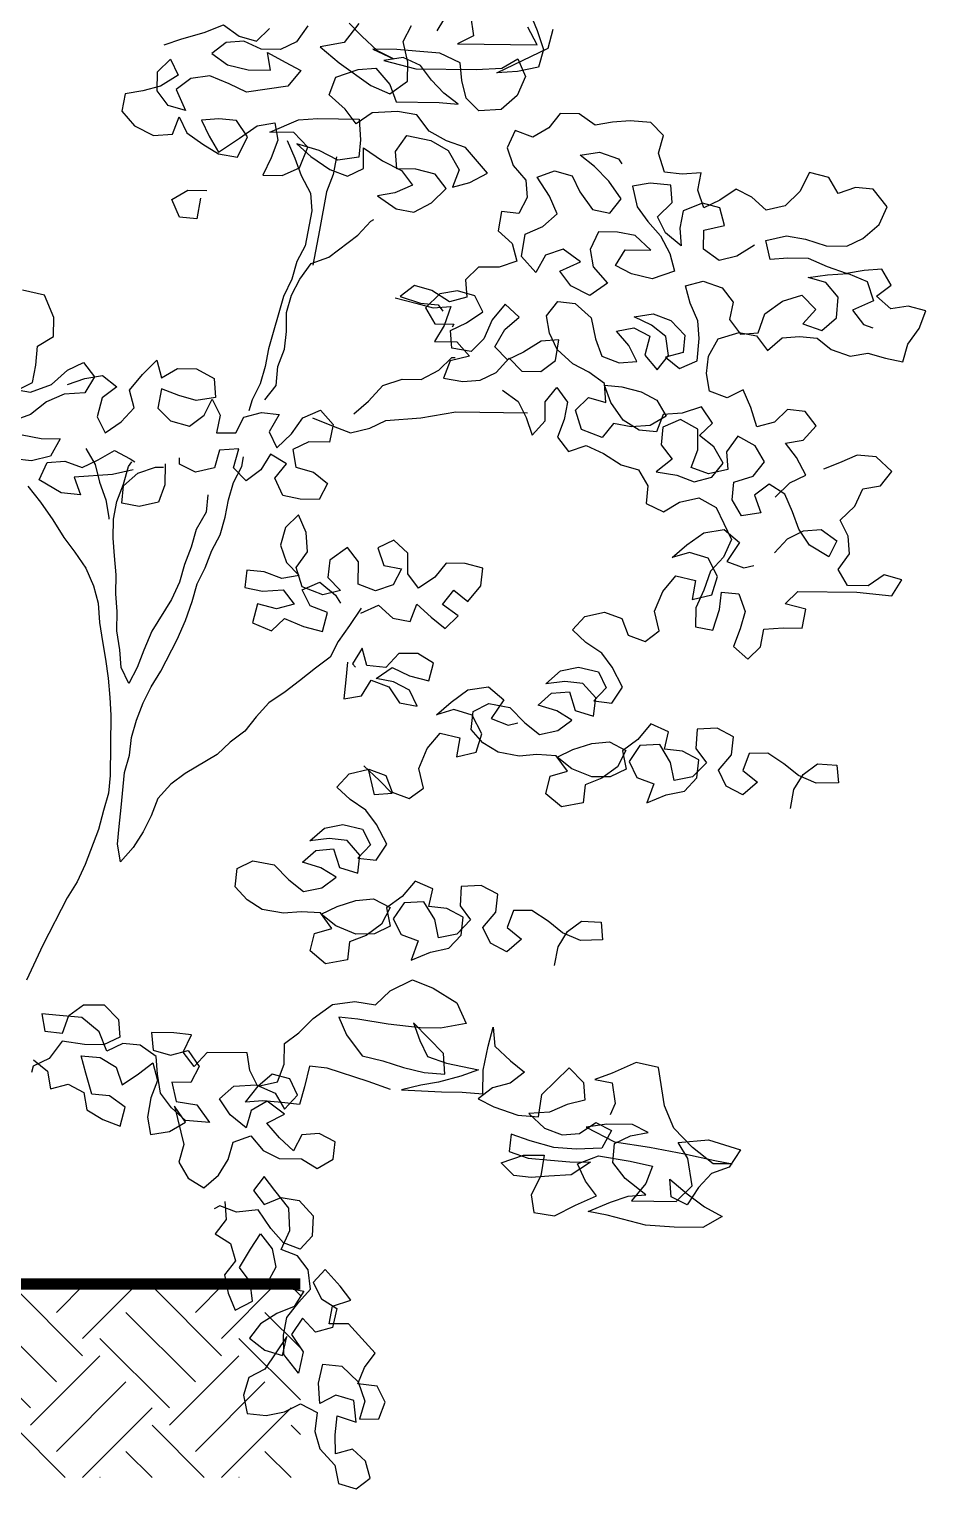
# Model space of a CAD drawing. Header units: millimetres. Extents: x 233857 to 235003, y 252930 to 253232.
# Drawn here: x 234563.45 to 234575.04, y 253145.57 to 253164.43 of the extents above; entities that cross this region are included whole.
import ezdxf

# ---------------------------------------------------------------- set-up
doc = ezdxf.new("R2010")
doc.units = ezdxf.units.MM
doc.layers.add('1DIVERS', color=7, linetype='CONTINUOUS')

msp = doc.modelspace()

# ---------------------------------------------------------------- hatches: boundary and pattern name
at = {"layer": '1DIVERS'}
h = msp.add_hatch(dxfattribs=at)
h.set_pattern_fill('EARTH', color=256, scale=0.2, angle=45, style=0)
h.set_pattern_definition([(45, (234556.955, 253145.715), (1e-16, 1.79605), [1.27, -1.27]), (45, (234556.6182, 253146.0518), (1e-16, 1.79605), [1.27, -1.27]), (45, (234556.2815, 253146.3886), (1e-16, 1.79605), [1.27, -1.27]), (135, (234556.2815, 253146.6131), (-1.79605, 1e-16), [1.27, -1.27]), (135, (234556.6182, 253146.9498), (-1.79605, 1e-16), [1.27, -1.27]), (135, (234556.955, 253147.2866), (-1.79605, 1e-16), [1.27, -1.27])])
h.paths.add_polyline_path([(234548.955, 253148.216), (234548.955, 253145.715), (234566.955, 253145.715), (234566.955, 253148.216)])

# ---------------------------------------------------------------- linework, layer by layer
at = {"layer": '1DIVERS', "color": 104}
for points in [[(234569.154, 253164.614), (234569.191, 253164.346), (234568.984, 253164.246), (234570.014, 253164.233), (234569.893, 253164.461)], [(234569.896, 253164.708), (234570.016, 253164.418), (234570.095, 253164.17), (234570.031, 253163.944), (234569.762, 253163.886), (234569.494, 253163.869), (234570.157, 253164.19), (234570.222, 253164.436)], [(234567.051, 253164.476), (234566.904, 253164.272), (234566.697, 253164.172), (234566.45, 253164.175), (234566.225, 253164.281), (234565.998, 253164.263), (234565.811, 253164.121), (234566.015, 253163.974), (234566.282, 253163.909), (234566.57, 253163.905), (234566.532, 253164.133), (234566.757, 253164.006), (234566.961, 253163.901), (234566.794, 253163.697), (234566.258, 253163.621), (234566.033, 253163.727), (234565.787, 253163.833), (234565.539, 253163.795), (234565.352, 253163.653), (234565.472, 253163.384), (234565.246, 253163.449), (234565.105, 253163.636), (234565.108, 253163.883), (234565.275, 253164.045), (234565.375, 253163.838), (234565.147, 253163.697), (234564.919, 253163.638), (234564.692, 253163.6), (234564.648, 253163.374), (234564.811, 253163.186), (234565.056, 253163.06), (234565.303, 253163.077), (234565.389, 253163.303), (234565.489, 253163.095), (234565.693, 253162.949), (234565.898, 253162.822), (234566.144, 253162.778), (234566.271, 253163.044), (234566.13, 253163.252), (234565.903, 253163.275), (234565.676, 253163.258), (234565.777, 253163.051), (234565.898, 253162.843), (234566.168, 253163.025), (234566.396, 253163.187), (234566.623, 253163.225), (234566.662, 253162.998), (234566.577, 253162.773), (234566.471, 253162.547), (234566.718, 253162.544), (234566.946, 253162.644), (234567.052, 253162.911), (234566.869, 253163.099), (234566.56, 253163.102), (234566.933, 253163.262), (234567.18, 253163.28), (234567.716, 253163.273), (234567.733, 253163.005), (234567.709, 253162.779), (234567.441, 253162.741), (234567.196, 253162.868), (234566.908, 253162.954), (234567.092, 253162.787), (234567.337, 253162.619), (234567.562, 253162.534), (234567.769, 253162.634), (234567.773, 253162.902), (234568.018, 253162.734), (234568.263, 253162.607), (234568.405, 253162.42), (234568.177, 253162.32), (234567.95, 253162.282), (234568.195, 253162.114), (234568.421, 253162.07), (234568.649, 253162.19), (234568.837, 253162.373), (234568.695, 253162.561), (234568.449, 253162.625), (234568.202, 253162.629), (234568.184, 253162.855), (234568.331, 253163.059), (234568.639, 253162.994), (234568.864, 253162.867), (234569.005, 253162.618), (234568.92, 253162.393), (234569.147, 253162.452), (234569.375, 253162.573), (234569.091, 253162.906), (234568.845, 253162.991), (234568.62, 253163.118), (234568.458, 253163.326), (234568.211, 253163.37), (234567.881, 253163.353), (234567.674, 253163.212), (234567.532, 253163.399), (234567.328, 253163.587), (234567.413, 253163.812), (234567.703, 253163.912), (234567.93, 253163.93), (234568.113, 253163.721), (234568.192, 253163.494), (234568.748, 253163.487), (234568.995, 253163.463), (234568.811, 253163.609), (234568.649, 253163.776), (234568.507, 253163.963), (234568.282, 253164.069), (234568.034, 253164.031), (234568.445, 253163.923), (234569.227, 253163.913), (234569.557, 253163.93), (234569.764, 253164.051), (234569.864, 253163.823), (234569.758, 253163.577), (234569.55, 253163.394), (234569.262, 253163.377), (234569.099, 253163.544), (234569.04, 253163.771), (234569.022, 253163.998), (234568.756, 253164.125), (234568.447, 253164.15), (234568.201, 253164.173), (234567.892, 253164.177), (234568.158, 253164.05), (234567.953, 253164.156), (234567.75, 253164.344), (234567.587, 253164.511)], [(234565.194, 253164.232), (234565.422, 253164.311), (234565.711, 253164.39), (234565.96, 253164.49), (234566.164, 253164.343), (234566.39, 253164.278), (234566.556, 253164.441)], [(234567.711, 253164.509), (234567.522, 253164.264), (234567.212, 253164.206), (234567.457, 253163.997), (234567.865, 253163.704), (234568.111, 253163.598), (234568.34, 253163.76), (234568.343, 253164.007), (234568.284, 253164.275), (234568.39, 253164.48)], [(234568.803, 253164.557), (234568.719, 253164.414)], [(234573.091, 253158.386), (234573.279, 253158.569), (234573.486, 253158.669), (234573.365, 253158.897), (234573.223, 253159.085), (234573.45, 253159.123), (234573.618, 253159.306), (234573.476, 253159.493), (234573.249, 253159.517), (234573.083, 253159.354), (234572.855, 253159.295), (234572.776, 253159.543), (234572.676, 253159.771), (234572.469, 253159.671), (234572.243, 253159.756), (234572.205, 253159.983), (234572.228, 253160.209), (234572.355, 253160.434), (234572.624, 253160.513), (234572.85, 253160.469), (234572.991, 253160.282), (234573.179, 253160.444), (234573.406, 253160.462), (234573.632, 253160.439), (234573.815, 253160.292), (234574.061, 253160.207), (234574.288, 253160.245), (234574.514, 253160.18), (234574.74, 253160.136), (234574.805, 253160.362), (234574.952, 253160.566), (234575.037, 253160.792), (234574.811, 253160.856), (234574.584, 253160.818), (234574.401, 253160.985), (234574.588, 253161.127), (234574.467, 253161.334), (234574.24, 253161.317), (234574.013, 253161.278), (234573.767, 253161.364), (234573.521, 253161.47), (234573.254, 253161.473), (234573.027, 253161.456), (234572.968, 253161.703), (234573.237, 253161.762), (234573.483, 253161.718), (234573.75, 253161.632), (234574.018, 253161.628), (234574.225, 253161.729), (234574.433, 253161.911), (234574.539, 253162.137), (234574.356, 253162.366), (234574.13, 253162.389), (234573.903, 253162.309), (234573.782, 253162.517), (234573.535, 253162.582), (234573.409, 253162.336), (234573.221, 253162.153), (234572.973, 253162.095), (234572.79, 253162.262), (234572.585, 253162.367), (234572.377, 253162.226), (234572.17, 253162.125), (234572.091, 253162.353), (234572.135, 253162.579), (234571.887, 253162.561), (234571.661, 253162.585), (234571.582, 253162.833), (234571.647, 253163.059), (234571.484, 253163.226), (234571.216, 253163.25), (234570.99, 253163.232), (234570.763, 253163.194), (234570.559, 253163.34), (234570.311, 253163.343), (234570.165, 253163.16), (234569.958, 253163.039), (234569.732, 253163.124), (234569.626, 253162.899), (234569.706, 253162.671), (234569.868, 253162.484), (234569.886, 253162.257), (234569.78, 253162.053), (234569.554, 253162.076), (234569.51, 253161.829), (234569.693, 253161.662), (234569.752, 253161.435), (234569.524, 253161.356), (234569.257, 253161.359), (234569.09, 253161.196), (234569.108, 253160.97), (234568.88, 253160.911), (234568.656, 253161.058), (234568.43, 253161.122), (234568.243, 253160.98), (234568.509, 253160.895), (234568.736, 253160.871), (234568.796, 253160.788)], [(234566.785, 253162.997), (234566.885, 253162.769), (234566.965, 253162.541), (234567.086, 253162.313), (234567.103, 253162.086), (234567.015, 253161.634), (234566.91, 253161.43), (234566.845, 253161.204), (234566.739, 253160.979), (234566.545, 253160.302), (234566.501, 253160.076), (234566.437, 253159.85), (234566.331, 253159.645), (234566.288, 253159.502)], [(234567.421, 253162.783), (234567.377, 253162.557), (234567.292, 253162.331), (234567.203, 253161.838), (234567.115, 253161.386)], [(234572.823, 253161.643), (234572.595, 253161.502), (234572.368, 253161.443), (234572.164, 253161.59), (234572.167, 253161.837), (234572.435, 253161.896), (234572.376, 253162.123), (234572.15, 253162.187), (234571.902, 253162.088), (234571.858, 253161.862), (234571.876, 253161.635), (234571.672, 253161.802), (234571.572, 253162.009), (234571.759, 253162.192), (234571.741, 253162.419), (234571.474, 253162.443), (234571.247, 253162.405), (234571.305, 253162.136), (234571.447, 253161.949), (234571.61, 253161.762), (234571.73, 253161.534), (234571.789, 253161.306), (234571.5, 253161.207), (234571.233, 253161.272), (234571.028, 253161.378), (234571.154, 253161.582), (234571.484, 253161.578), (234571.28, 253161.766), (234571.054, 253161.81), (234570.807, 253161.813), (234570.701, 253161.588), (234570.74, 253161.361), (234570.922, 253161.153), (234570.694, 253160.991), (234570.448, 253161.117), (234570.306, 253161.305), (234570.576, 253161.425), (234570.351, 253161.592), (234570.124, 253161.513), (234569.997, 253161.288), (234569.814, 253161.496), (234569.859, 253161.784), (234570.087, 253161.884), (234570.275, 253162.046), (234570.174, 253162.274), (234570.013, 253162.523), (234570.24, 253162.603), (234570.466, 253162.538), (234570.566, 253162.331), (234570.728, 253162.102), (234570.954, 253162.058), (234571.101, 253162.242), (234570.939, 253162.47), (234570.756, 253162.658), (234570.572, 253162.805), (234570.82, 253162.843), (234571.066, 253162.757), (234571.107, 253162.695)], [(234565.664, 253162.249), (234565.619, 253161.982), (234565.393, 253162.005), (234565.293, 253162.233), (234565.5, 253162.354), (234565.747, 253162.351)], [(234566.496, 253159.643), (234566.642, 253159.827), (234566.666, 253160.074), (234566.751, 253160.299), (234566.775, 253160.525), (234566.778, 253160.772), (234566.842, 253160.998), (234566.948, 253161.203), (234567.095, 253161.407), (234567.322, 253161.486), (234567.697, 253161.77), (234567.864, 253161.953), (234567.905, 253161.973)], [(234573.082, 253157.665), (234573.249, 253157.849), (234573.456, 253157.949), (234573.683, 253157.967), (234573.887, 253157.82), (234573.782, 253157.615), (234573.536, 253157.763), (234573.395, 253157.97), (234573.315, 253158.198), (234573.215, 253158.426), (234573.011, 253158.552), (234572.824, 253158.41), (234572.903, 253158.182), (234572.656, 253158.144), (234572.535, 253158.352), (234572.558, 253158.578), (234572.806, 253158.657), (234572.953, 253158.841), (234572.832, 253159.048), (234572.607, 253159.175), (234572.46, 253158.971), (234572.478, 253158.744), (234572.23, 253158.685), (234572.004, 253158.77), (234572.09, 253158.996), (234572.093, 253159.264), (234571.868, 253159.39), (234571.64, 253159.29), (234571.617, 253159.064), (234571.759, 253158.877), (234571.551, 253158.714), (234571.818, 253158.67), (234572.043, 253158.585), (234572.27, 253158.644), (234572.417, 253158.827), (234572.296, 253159.035), (234572.113, 253159.181), (234572.279, 253159.344), (234572.138, 253159.551), (234571.89, 253159.472), (234571.642, 253159.455), (234571.557, 253159.229), (234571.331, 253159.253), (234571.126, 253159.379), (234570.965, 253159.607), (234570.885, 253159.835), (234571.111, 253159.812), (234571.358, 253159.747), (234571.562, 253159.641), (234571.683, 253159.434), (234571.476, 253159.313), (234571.228, 253159.295), (234571.002, 253159.339), (234570.856, 253159.156), (234570.589, 253159.262), (234570.51, 253159.51), (234570.677, 253159.673), (234570.903, 253159.608), (234570.885, 253159.856), (234570.681, 253160.002), (234570.477, 253160.108), (234570.273, 253160.296), (234570.173, 253160.503), (234570.134, 253160.73), (234570.281, 253160.914), (234570.507, 253160.89), (234570.711, 253160.702), (234570.769, 253160.434), (234570.849, 253160.206), (234571.074, 253160.121), (234571.301, 253160.139), (234571.2, 253160.346), (234571.038, 253160.533), (234571.265, 253160.572), (234571.47, 253160.466), (234571.405, 253160.22), (234571.567, 253160.032), (234571.714, 253160.216), (234571.676, 253160.463), (234571.492, 253160.61), (234571.267, 253160.716), (234571.515, 253160.754), (234571.74, 253160.669), (234571.923, 253160.481), (234571.9, 253160.255), (234571.672, 253160.196), (234571.856, 253160.049), (234572.084, 253160.149), (234572.108, 253160.437), (234572.09, 253160.664), (234571.99, 253160.892), (234571.931, 253161.119), (234572.158, 253161.178), (234572.404, 253161.093), (234572.546, 253160.906), (234572.502, 253160.68), (234572.644, 253160.492), (234572.871, 253160.51), (234572.956, 253160.756), (234573.185, 253160.918), (234573.433, 253160.997), (234573.616, 253160.81), (234573.449, 253160.626), (234573.695, 253160.541), (234573.882, 253160.703), (234573.906, 253160.971), (234573.744, 253161.158), (234573.518, 253161.223), (234573.766, 253161.261), (234574.034, 253161.278), (234574.28, 253161.172), (234574.359, 253160.924), (234574.09, 253160.804), (234574.231, 253160.617), (234574.354, 253160.574)], [(234563.285, 253159.766), (234563.492, 253159.866), (234563.536, 253160.092), (234563.56, 253160.339), (234563.767, 253160.46), (234563.77, 253160.707), (234563.65, 253160.997), (234563.363, 253161.063)], [(234568.181, 253160.961), (234568.448, 253160.895), (234568.673, 253160.831), (234568.9, 253160.849), (234568.815, 253160.603), (234568.688, 253160.398), (234568.977, 253160.395), (234569.139, 253160.207), (234568.891, 253160.148), (234568.806, 253159.923), (234569.053, 253159.879), (234569.279, 253159.896), (234569.487, 253159.997), (234569.654, 253160.18), (234569.816, 253160.013), (234570.063, 253160.01), (234570.251, 253160.152), (234570.295, 253160.419), (234570.068, 253160.401), (234569.84, 253160.26), (234569.633, 253160.16), (234569.47, 253160.327), (234569.597, 253160.551), (234569.784, 253160.714), (234569.601, 253160.881), (234569.433, 253160.677), (234569.327, 253160.431), (234569.161, 253160.269), (234568.914, 253160.313), (234568.896, 253160.54), (234569.103, 253160.64), (234569.311, 253160.782), (234569.211, 253160.989), (234568.985, 253161.053), (234568.758, 253161.015), (234568.57, 253160.832), (234568.691, 253160.625), (234568.938, 253160.622), (234568.917, 253160.581)], [(234563.202, 253159.788), (234563.47, 253159.743), (234563.739, 253159.843), (234563.947, 253160.026), (234564.154, 253160.126), (234564.296, 253159.939), (234564.17, 253159.734), (234563.902, 253159.717), (234563.674, 253159.617), (234563.466, 253159.455), (234563.197, 253159.355)], [(234563.945, 253159.84), (234564.172, 253159.92), (234564.399, 253159.958), (234564.583, 253159.812), (234564.395, 253159.67), (234564.331, 253159.423), (234564.431, 253159.216), (234564.639, 253159.358), (234564.806, 253159.541), (234564.747, 253159.768), (234564.914, 253159.972), (234565.102, 253160.155), (234565.161, 253159.928), (234565.368, 253160.049), (234565.615, 253160.046), (234565.84, 253159.919), (234565.858, 253159.672), (234565.61, 253159.634), (234565.384, 253159.698), (234565.159, 253159.784), (234565.115, 253159.537), (234565.277, 253159.37), (234565.524, 253159.305), (234565.711, 253159.447), (234565.816, 253159.652), (234565.917, 253159.445), (234565.873, 253159.219), (234566.12, 253159.215), (234566.225, 253159.42), (234566.453, 253159.479), (234566.679, 253159.456), (234566.552, 253159.231), (234566.653, 253159.023), (234566.84, 253159.206), (234566.987, 253159.41), (234567.215, 253159.511), (234567.377, 253159.323), (234567.333, 253159.097), (234567.066, 253159.101), (234566.858, 253159), (234566.897, 253158.773), (234567.123, 253158.709), (234567.306, 253158.562), (234567.2, 253158.357), (234566.953, 253158.361), (234566.727, 253158.405), (234566.627, 253158.632), (234566.774, 253158.816), (234566.569, 253158.942), (234566.443, 253158.738), (234566.256, 253158.596), (234566.093, 253158.763), (234566.158, 253159.009), (234565.911, 253158.992), (234565.846, 253158.766), (234565.598, 253158.707), (234565.394, 253158.813), (234565.395, 253158.895)], [(234567.647, 253159.464), (234567.834, 253159.626), (234568.022, 253159.83), (234568.27, 253159.909), (234568.518, 253159.906), (234568.746, 253160.027), (234568.912, 253160.189), (234568.954, 253160.189)], [(234569.566, 253159.769), (234569.77, 253159.622), (234569.871, 253159.415), (234569.95, 253159.188), (234570.117, 253159.371), (234570.12, 253159.618), (234570.267, 253159.802), (234570.409, 253159.614), (234570.365, 253159.388), (234570.279, 253159.163), (234570.421, 253158.976), (234570.649, 253159.055), (234570.874, 253158.95), (234571.099, 253158.802), (234571.324, 253158.738), (234571.445, 253158.53), (234571.422, 253158.304), (234571.647, 253158.198), (234571.854, 253158.319), (234572.102, 253158.378), (234572.327, 253158.252), (234572.528, 253157.837), (234572.422, 253157.612), (234572.255, 253157.429), (234572.17, 253157.183), (234572.064, 253156.957), (234572.061, 253156.71), (234572.287, 253156.666), (234572.372, 253156.933), (234572.396, 253157.159), (234572.622, 253157.136), (234572.702, 253156.908), (234572.637, 253156.682), (234572.552, 253156.457), (234572.735, 253156.29), (234572.902, 253156.452), (234572.946, 253156.678), (234573.193, 253156.696), (234573.44, 253156.693), (234573.485, 253156.939), (234573.218, 253157.005), (234573.385, 253157.167), (234574.146, 253157.158), (234574.599, 253157.111), (234574.725, 253157.315), (234574.499, 253157.38), (234574.292, 253157.238), (234574.024, 253157.242), (234573.903, 253157.449), (234574.05, 253157.653), (234574.032, 253157.88), (234573.932, 253158.087), (234574.119, 253158.27), (234574.225, 253158.495), (234574.452, 253158.534), (234574.599, 253158.717), (234574.395, 253158.905), (234574.148, 253158.929), (234573.92, 253158.829), (234573.713, 253158.749)], [(234567.111, 253159.409), (234567.377, 253159.303), (234567.603, 253159.217), (234567.851, 253159.276), (234568.058, 253159.376), (234568.511, 253159.412), (234568.965, 253159.488), (234569.892, 253159.477)], [(234563.36, 253159.189), (234563.606, 253159.144), (234563.853, 253159.141), (234563.727, 253158.916), (234563.479, 253158.857), (234563.253, 253158.881)], [(234564.796, 253158.738), (234564.527, 253158.679), (234564.032, 253158.645), (234564.112, 253158.417), (234563.865, 253158.441), (234563.579, 253158.609), (234563.685, 253158.834), (234563.911, 253158.852), (234564.137, 253158.767), (234564.344, 253158.867), (234564.552, 253158.988), (234564.756, 253158.883), (234564.818, 253158.841)], [(234564.181, 253159.013), (234564.302, 253158.806), (234564.361, 253158.579), (234564.441, 253158.351), (234564.479, 253158.124), (234564.479, 253158.103)], [(234565.76, 253158.417), (234565.736, 253158.191), (234565.61, 253157.966), (234565.545, 253157.74), (234565.46, 253157.514), (234565.395, 253157.289), (234565.289, 253157.063), (234565.037, 253156.655), (234564.931, 253156.409), (234564.846, 253156.183), (234564.74, 253155.979), (234564.64, 253156.186), (234564.622, 253156.413), (234564.584, 253156.66), (234564.587, 253156.908), (234564.569, 253157.134), (234564.573, 253157.381), (234564.555, 253157.629), (234564.537, 253157.856), (234564.54, 253158.103), (234564.584, 253158.329), (234564.67, 253158.554), (234564.734, 253158.78), (234564.776, 253158.841)], [(234567.739, 253156.95), (234567.592, 253156.725), (234567.445, 253156.521), (234567.339, 253156.317), (234567.152, 253156.175), (234566.944, 253156.013), (234566.757, 253155.871), (234566.549, 253155.729), (234566.382, 253155.546), (234566.236, 253155.363), (234566.049, 253155.221), (234565.882, 253155.058), (234565.467, 253154.816), (234565.28, 253154.675), (234565.113, 253154.491), (234565.027, 253154.266), (234564.922, 253154.061), (234564.796, 253153.857), (234564.629, 253153.674), (234564.59, 253153.901), (234564.614, 253154.127), (234564.638, 253154.374), (234564.684, 253154.826), (234564.749, 253155.052), (234564.773, 253155.278), (234564.837, 253155.504), (234564.922, 253155.729), (234565.028, 253155.934), (234565.154, 253156.138), (234565.365, 253156.548), (234565.471, 253156.793), (234565.557, 253157.039), (234565.621, 253157.265), (234565.727, 253157.47), (234565.812, 253157.695), (234565.918, 253157.9), (234565.982, 253158.126), (234566.026, 253158.352), (234566.091, 253158.577), (234566.197, 253158.782), (234566.219, 253158.905)], [(234565.208, 253158.815), (234565.205, 253158.547), (234565.12, 253158.322), (234564.872, 253158.263), (234564.646, 253158.307), (234564.669, 253158.534), (234564.857, 253158.696), (234565.084, 253158.775), (234565.187, 253158.774)], [(234563.434, 253158.529), (234563.596, 253158.321), (234563.758, 253158.092), (234563.899, 253157.864), (234564.041, 253157.676), (234564.182, 253157.469), (234564.282, 253157.241), (234564.341, 253157.014), (234564.359, 253156.766), (234564.397, 253156.519), (234564.435, 253156.292), (234564.473, 253156.044), (234564.491, 253155.797), (234564.508, 253155.57), (234564.499, 253154.787), (234564.475, 253154.561), (234564.411, 253154.335), (234564.346, 253154.089), (234564.175, 253153.638), (234564.069, 253153.413), (234563.943, 253153.209), (234563.627, 253152.595), (234563.415, 253152.144)], [(234567.738, 253156.888), (234567.966, 253156.988), (234568.149, 253156.821), (234568.375, 253156.777), (234568.46, 253157.003), (234568.644, 253156.836), (234568.827, 253156.689), (234568.994, 253156.852), (234568.79, 253156.999), (234568.936, 253157.182), (234569.12, 253157.036), (234569.287, 253157.24), (234569.311, 253157.466), (234569.085, 253157.53), (234568.838, 253157.534), (234568.691, 253157.35), (234568.483, 253157.208), (234568.342, 253157.396), (234568.345, 253157.663), (234568.162, 253157.83), (234567.955, 253157.73), (234568.034, 253157.502), (234568.26, 253157.458), (234568.154, 253157.254), (234567.927, 253157.174), (234567.701, 253157.26), (234567.705, 253157.548), (234567.563, 253157.735), (234567.335, 253157.573), (234567.311, 253157.347), (234567.474, 253157.18), (234567.247, 253157.121), (234566.98, 253157.227), (234566.901, 253157.476), (234567.048, 253157.68), (234567.03, 253157.927), (234566.93, 253158.155), (234566.763, 253157.992), (234566.699, 253157.766), (234566.778, 253157.539), (234566.941, 253157.372), (234566.714, 253157.334), (234566.488, 253157.419), (234566.262, 253157.442), (234566.239, 253157.216), (234566.465, 253157.172), (234566.733, 253157.189), (234566.874, 253157.002), (234566.647, 253156.943), (234566.401, 253157.008), (234566.336, 253156.762), (234566.582, 253156.656), (234566.749, 253156.818), (234566.994, 253156.712), (234567.241, 253156.648), (234567.306, 253156.894), (234567.08, 253156.979), (234566.98, 253157.186), (234567.208, 253157.286), (234567.411, 253157.119), (234567.472, 253157.015)], [(234573.288, 253154.362), (234573.332, 253154.606), (234573.454, 253154.802), (234573.636, 253154.938), (234573.887, 253154.922), (234573.907, 253154.693), (234573.621, 253154.687), (234573.39, 253154.787), (234573.202, 253154.937), (234572.995, 253155.076), (234572.755, 253155.074), (234572.673, 253154.854), (234572.861, 253154.704), (234572.672, 253154.54), (234572.459, 253154.651), (234572.358, 253154.855), (234572.526, 253155.054), (234572.552, 253155.288), (234572.339, 253155.399), (234572.081, 253155.385), (234572.066, 253155.135), (234572.202, 253154.952), (234572.024, 253154.77), (234571.787, 253154.722), (234571.739, 253154.958), (234571.599, 253155.187), (234571.342, 253155.174), (234571.202, 253154.967), (234571.303, 253154.764), (234571.523, 253154.681), (234571.433, 253154.433), (234571.683, 253154.538), (234571.919, 253154.586), (234572.08, 253154.757), (234572.106, 253154.99), (234571.893, 253155.101), (234571.66, 253155.127), (234571.714, 253155.354), (234571.484, 253155.454), (234571.316, 253155.255), (234571.116, 253155.108), (234571.164, 253154.872), (234570.96, 253154.771), (234570.72, 253154.769), (234570.461, 253154.876), (234570.273, 253155.026), (234570.477, 253155.126), (234570.72, 253155.203), (234570.949, 253155.223), (234571.162, 253155.112), (234571.051, 253154.899), (234570.851, 253154.752), (234570.637, 253154.669), (234570.61, 253154.436), (234570.328, 253154.383), (234570.129, 253154.551), (234570.183, 253154.778), (234570.409, 253154.843), (234570.262, 253155.043), (234570.011, 253155.058), (234569.782, 253155.039), (234569.509, 253155.089), (234569.314, 253155.211), (234569.16, 253155.382), (234569.186, 253155.616), (234569.39, 253155.717), (234569.663, 253155.666), (234569.855, 253155.47), (234570.044, 253155.32), (234570.28, 253155.368), (234570.463, 253155.504), (234570.267, 253155.626), (234570.03, 253155.698), (234570.201, 253155.851), (234570.431, 253155.871), (234570.507, 253155.628), (234570.745, 253155.556), (234570.771, 253155.79), (234570.606, 253155.979), (234570.373, 253156.005), (234570.126, 253155.974), (234570.315, 253156.139), (234570.551, 253156.187), (234570.806, 253156.126), (234570.907, 253155.922), (234570.746, 253155.751), (234570.98, 253155.725), (234571.119, 253155.931), (234570.986, 253156.187), (234570.85, 253156.37), (234570.644, 253156.509), (234570.473, 253156.67), (234570.633, 253156.841), (234570.887, 253156.9), (234571.107, 253156.817), (234571.19, 253156.603), (234571.41, 253156.52), (234571.592, 253156.656), (234571.533, 253156.91), (234571.64, 253157.168), (234571.808, 253157.368), (234572.063, 253157.307), (234572.019, 253157.063), (234572.273, 253157.121), (234572.345, 253157.359), (234572.223, 253157.598), (234571.985, 253157.67), (234571.76, 253157.604), (234571.949, 253157.768), (234572.167, 253157.926), (234572.431, 253157.967), (234572.63, 253157.799), (234572.467, 253157.554), (234572.687, 253157.472), (234572.813, 253157.501)], [(234567.565, 253156.252), (234567.542, 253156.026), (234567.518, 253155.779), (234567.745, 253155.817), (234567.871, 253156.022), (234568.097, 253155.936), (234568.238, 253155.729), (234568.464, 253155.685), (234568.364, 253155.892), (234568.159, 253155.997), (234567.933, 253156.042), (234568.141, 253156.183), (234568.366, 253156.077), (234568.613, 253156.012), (234568.677, 253156.238), (234568.473, 253156.364), (234568.226, 253156.367), (234568.059, 253156.184), (234567.812, 253156.208), (234567.753, 253156.435), (234567.627, 253156.231), (234567.667, 253156.189)], [(234570.241, 253152.331), (234570.285, 253152.575), (234570.407, 253152.77), (234570.589, 253152.906), (234570.84, 253152.891), (234570.86, 253152.662), (234570.574, 253152.655), (234570.343, 253152.756), (234570.155, 253152.906), (234569.948, 253153.045), (234569.708, 253153.043), (234569.626, 253152.823), (234569.814, 253152.673), (234569.625, 253152.509), (234569.412, 253152.62), (234569.311, 253152.824), (234569.479, 253153.023), (234569.505, 253153.256), (234569.292, 253153.367), (234569.034, 253153.354), (234569.019, 253153.103), (234569.155, 253152.921), (234568.977, 253152.739), (234568.74, 253152.691), (234568.692, 253152.927), (234568.552, 253153.155), (234568.295, 253153.142), (234568.155, 253152.936), (234568.256, 253152.732), (234568.476, 253152.65), (234568.386, 253152.402), (234568.636, 253152.506), (234568.872, 253152.555), (234569.033, 253152.726), (234569.059, 253152.959), (234568.846, 253153.07), (234568.613, 253153.096), (234568.667, 253153.323), (234568.437, 253153.423), (234568.269, 253153.223), (234568.069, 253153.077), (234568.117, 253152.84), (234567.913, 253152.74), (234567.673, 253152.737), (234567.414, 253152.844), (234567.226, 253152.994), (234567.43, 253153.095), (234567.673, 253153.172), (234567.902, 253153.192), (234568.115, 253153.081), (234568.004, 253152.868), (234567.804, 253152.721), (234567.59, 253152.638), (234567.563, 253152.404), (234567.281, 253152.352), (234567.082, 253152.52), (234567.136, 253152.746), (234567.362, 253152.812), (234567.215, 253153.012), (234566.964, 253153.027), (234566.735, 253153.007), (234566.462, 253153.058), (234566.267, 253153.18), (234566.113, 253153.351), (234566.139, 253153.585), (234566.343, 253153.685), (234566.616, 253153.635), (234566.808, 253153.439), (234566.997, 253153.289), (234567.233, 253153.337), (234567.416, 253153.473), (234567.22, 253153.595), (234566.983, 253153.667), (234567.154, 253153.82), (234567.384, 253153.84), (234567.46, 253153.597), (234567.698, 253153.525), (234567.724, 253153.759), (234567.559, 253153.948), (234567.326, 253153.974), (234567.079, 253153.943), (234567.268, 253154.107), (234567.504, 253154.156), (234567.759, 253154.094), (234567.86, 253153.891), (234567.699, 253153.719), (234567.933, 253153.693), (234568.072, 253153.9), (234567.939, 253154.156), (234567.803, 253154.339), (234567.597, 253154.478), (234567.426, 253154.639), (234567.586, 253154.81), (234567.84, 253154.869), (234568.06, 253154.786), (234568.143, 253154.571), (234568.363, 253154.489), (234568.545, 253154.625), (234568.486, 253154.878), (234568.593, 253155.137), (234568.761, 253155.337), (234569.016, 253155.275), (234568.972, 253155.031), (234569.226, 253155.09), (234569.298, 253155.328), (234569.176, 253155.567), (234568.938, 253155.639), (234568.713, 253155.573), (234568.902, 253155.737), (234569.12, 253155.895), (234569.384, 253155.936), (234569.583, 253155.768), (234569.42, 253155.523), (234569.64, 253155.44), (234569.766, 253155.47)], [(234567.775, 253154.911), (234567.978, 253154.723), (234568.141, 253154.556), (234567.914, 253154.538), (234567.836, 253154.869)], [(234568.12, 253150.729), (234567.833, 253150.835), (234567.3, 253151.007), (234567.073, 253151.03), (234567.008, 253150.763), (234566.944, 253150.537), (234566.717, 253150.561), (234566.47, 253150.585), (234566.244, 253150.567), (234566.411, 253150.771), (234566.659, 253150.829), (234566.744, 253151.055), (234566.748, 253151.323), (234566.935, 253151.464), (234567.122, 253151.647), (234567.372, 253151.83), (234567.661, 253151.867), (234567.928, 253151.823), (234568.115, 253152.006), (234568.406, 253152.146), (234568.672, 253152.04), (234568.978, 253151.85), (234569.099, 253151.581), (234568.768, 253151.524), (234568.501, 253151.527), (234568.089, 253151.573), (234567.699, 253151.64), (234567.452, 253151.664), (234567.552, 253151.436), (234567.755, 253151.166), (234568.022, 253151.101), (234568.288, 253151.015), (234568.555, 253150.95), (234568.823, 253150.926), (234568.805, 253151.194), (234568.419, 253151.59), (234568.499, 253151.362), (234568.599, 253151.155), (234568.845, 253151.07), (234569.256, 253150.982), (234569.028, 253150.902), (234568.739, 253150.824), (234568.512, 253150.785), (234568.264, 253150.727), (234568.779, 253150.7), (234569.046, 253150.696), (234569.314, 253150.672), (234569.318, 253150.981), (234569.383, 253151.289), (234569.448, 253151.536), (234569.466, 253151.288), (234569.669, 253151.1), (234569.853, 253150.954), (234569.666, 253150.812), (234569.438, 253150.753), (234569.251, 253150.611), (234569.456, 253150.506), (234569.763, 253150.399), (234570.031, 253150.375), (234570.076, 253150.663), (234570.43, 253151.008), (234570.613, 253150.821), (234570.631, 253150.594), (234570.404, 253150.535), (234570.176, 253150.435), (234569.908, 253150.418), (234570.111, 253150.23), (234570.337, 253150.145), (234570.564, 253150.162), (234570.771, 253150.304), (234570.976, 253150.198), (234570.85, 253149.973), (234570.52, 253149.957), (234570.232, 253149.981), (234569.924, 253150.067), (234569.678, 253150.153), (234569.654, 253149.927), (234569.9, 253149.841), (234570.189, 253149.817), (234570.435, 253149.793), (234570.703, 253149.79), (234570.454, 253149.628), (234570.165, 253149.611), (234569.939, 253149.593), (234569.712, 253149.617), (234569.55, 253149.784), (234569.839, 253149.883), (234570.107, 253149.88), (234570.062, 253149.613), (234569.936, 253149.367), (234569.974, 253149.14), (234570.241, 253149.095), (234570.511, 253149.236), (234570.78, 253149.356), (234570.638, 253149.543), (234570.538, 253149.771), (234570.807, 253149.871), (234571.218, 253149.804), (234571.506, 253149.738), (234571.42, 253149.513), (234571.232, 253149.289), (234571.809, 253149.282), (234572.017, 253149.485), (234571.96, 253149.836), (234571.839, 253150.043), (234572.231, 253150.079), (234572.641, 253149.951), (234572.494, 253149.726), (234572.266, 253149.646), (234572.099, 253149.463), (234571.952, 253149.239), (234571.748, 253149.344), (234571.73, 253149.571), (234571.954, 253149.383), (234572.179, 253149.215), (234572.404, 253149.089), (234572.155, 253148.948), (234571.784, 253148.952), (234571.414, 253148.978), (234570.921, 253149.107), (234570.674, 253149.152), (234570.964, 253149.272), (234571.192, 253149.351), (234571.419, 253149.369), (234571.153, 253149.578), (234570.991, 253149.786), (234571.015, 253150.033), (234571.222, 253150.133), (234571.449, 253150.172), (234571.245, 253150.277), (234570.915, 253150.281), (234570.647, 253150.244), (234571.015, 253150.054), (234571.468, 253149.986), (234571.92, 253149.898), (234572.31, 253149.811), (234572.536, 253149.767), (234572.289, 253149.77), (234572.024, 253149.979), (234571.78, 253150.229), (234571.66, 253150.519), (234571.584, 253151.014), (234571.296, 253151.08), (234570.985, 253150.94), (234570.758, 253150.86), (234570.984, 253150.816), (234571.022, 253150.548), (234570.958, 253150.404)], [(234563.505, 253151.113), (234563.688, 253150.967), (234563.727, 253150.74), (234563.954, 253150.799), (234564.159, 253150.693), (234564.197, 253150.466), (234564.401, 253150.34), (234564.627, 253150.255), (234564.692, 253150.501), (234564.488, 253150.648), (234564.261, 253150.671), (234564.182, 253150.94), (234564.123, 253151.167), (234564.37, 253151.144), (234564.575, 253151.017), (234564.654, 253150.79), (234564.862, 253150.931), (234565.049, 253151.073), (234565.108, 253150.846), (234565.023, 253150.621), (234564.978, 253150.374), (234565.017, 253150.147), (234565.264, 253150.185), (234565.472, 253150.306), (234565.33, 253150.514), (234565.448, 253150.018), (234565.383, 253149.792), (234565.504, 253149.585), (234565.708, 253149.459), (234565.896, 253149.621), (234566.022, 253149.825), (234566.086, 253150.051), (234566.314, 253150.131), (234566.476, 253149.943), (234566.681, 253149.838), (234566.969, 253149.834), (234567.174, 253149.708), (234567.381, 253149.829), (234567.405, 253150.055), (234567.2, 253150.161), (234566.973, 253150.143), (234566.868, 253149.938), (234566.684, 253150.105), (234566.522, 253150.293), (234566.75, 253150.413), (234566.526, 253150.581), (234566.318, 253150.46), (234566.254, 253150.234), (234566.05, 253150.402), (234565.908, 253150.609), (234566.096, 253150.772), (234566.384, 253150.789), (234566.63, 253150.683), (234566.751, 253150.475), (234566.918, 253150.658), (234566.818, 253150.866), (234566.592, 253150.93), (234566.404, 253150.768), (234566.304, 253150.975), (234566.266, 253151.202), (234565.751, 253151.209), (234565.584, 253151.025), (234565.442, 253151.212), (234565.548, 253151.438), (234565.322, 253151.461), (234565.033, 253151.465), (234565.051, 253151.238), (234565.277, 253151.173), (234565.504, 253151.232), (234565.646, 253151.025), (234565.54, 253150.82), (234565.293, 253150.823), (234565.352, 253150.575), (234565.619, 253150.531), (234565.781, 253150.302), (234565.472, 253150.327), (234565.289, 253150.494), (234565.147, 253150.681), (234565.109, 253150.928), (234565.091, 253151.155), (234564.887, 253151.302), (234564.661, 253151.325), (234564.454, 253151.225), (234564.354, 253151.473), (234564.13, 253151.662), (234563.842, 253151.686), (234563.615, 253151.709), (234563.654, 253151.482), (234563.88, 253151.459), (234563.965, 253151.684), (234564.152, 253151.826), (234564.42, 253151.823), (234564.603, 253151.635), (234564.621, 253151.408), (234564.413, 253151.308), (234564.166, 253151.311), (234563.879, 253151.356), (234563.711, 253151.131), (234563.504, 253151.031), (234563.482, 253150.949)], [(234565.977, 253149.282), (234565.995, 253149.048), (234565.855, 253148.865), (234566.053, 253148.739), (234566.115, 253148.517), (234565.975, 253148.335), (234566.022, 253148.099), (234566.113, 253147.876), (234566.337, 253147.996), (234566.306, 253148.245), (234566.169, 253148.427), (234566.312, 253148.668), (234566.438, 253148.866), (234566.589, 253148.669), (234566.636, 253148.433), (234566.523, 253148.22), (234566.768, 253148.165), (234567, 253148.124), (234566.873, 253147.926), (234566.65, 253147.835), (234566.439, 253147.699), (234566.299, 253147.517), (234566.496, 253147.361), (234566.726, 253147.292), (234566.781, 253147.537), (234566.498, 253147.113), (234566.289, 253147.007), (234566.219, 253146.777), (234566.266, 253146.542), (234566.513, 253146.515), (234566.748, 253146.562), (234566.958, 253146.668), (234567.171, 253146.556), (234567.144, 253146.309), (234567.206, 253146.087), (234567.4, 253145.874), (234567.447, 253145.638), (234567.677, 253145.569), (234567.858, 253145.706), (234567.796, 253145.927), (234567.629, 253146.081), (234567.407, 253146.019), (234567.405, 253146.267), (234567.431, 253146.514), (234567.675, 253146.429), (234567.645, 253146.708), (234567.415, 253146.777), (234567.206, 253146.671), (234567.189, 253146.934), (234567.245, 253147.179), (234567.492, 253147.152), (234567.701, 253146.953), (234567.79, 253146.7), (234567.721, 253146.471), (234567.969, 253146.473), (234568.052, 253146.688), (234567.946, 253146.897), (234567.699, 253146.924), (234567.782, 253147.138), (234567.923, 253147.321), (234567.577, 253147.702), (234567.329, 253147.7), (234567.369, 253147.931), (234567.606, 253148.007), (234567.469, 253148.189), (234567.276, 253148.402), (234567.122, 253148.235), (234567.228, 253148.025), (234567.426, 253147.899), (234567.37, 253147.654), (234567.149, 253147.592), (234566.983, 253147.775), (234566.841, 253147.563), (234566.99, 253147.337), (234566.933, 253147.063), (234566.741, 253147.306), (234566.738, 253147.554), (234566.779, 253147.785), (234566.934, 253147.981), (234567.088, 253148.149), (234567.057, 253148.398), (234566.92, 253148.58), (234566.705, 253148.663), (234566.819, 253148.906), (234566.804, 253149.198), (234566.626, 253149.425), (234566.489, 253149.607), (234566.349, 253149.424), (234566.486, 253149.243), (234566.709, 253149.334), (234566.94, 253149.293), (234567.12, 253149.095), (234567.107, 253148.833), (234566.953, 253148.666), (234566.739, 253148.749), (234566.573, 253148.932), (234566.409, 253149.173), (234566.131, 253149.143), (234565.916, 253149.227), (234565.841, 253149.187)]]:
    msp.add_lwpolyline(points, dxfattribs=at)
at = {"layer": '1DIVERS', "ltscale": 0.5, "const_width": 0.15, "flags": 128}
msp.add_lwpolyline([(234566.955, 253148.216), (234548.955, 253148.216)], dxfattribs=at)

doc.saveas('drawing.dxf')
